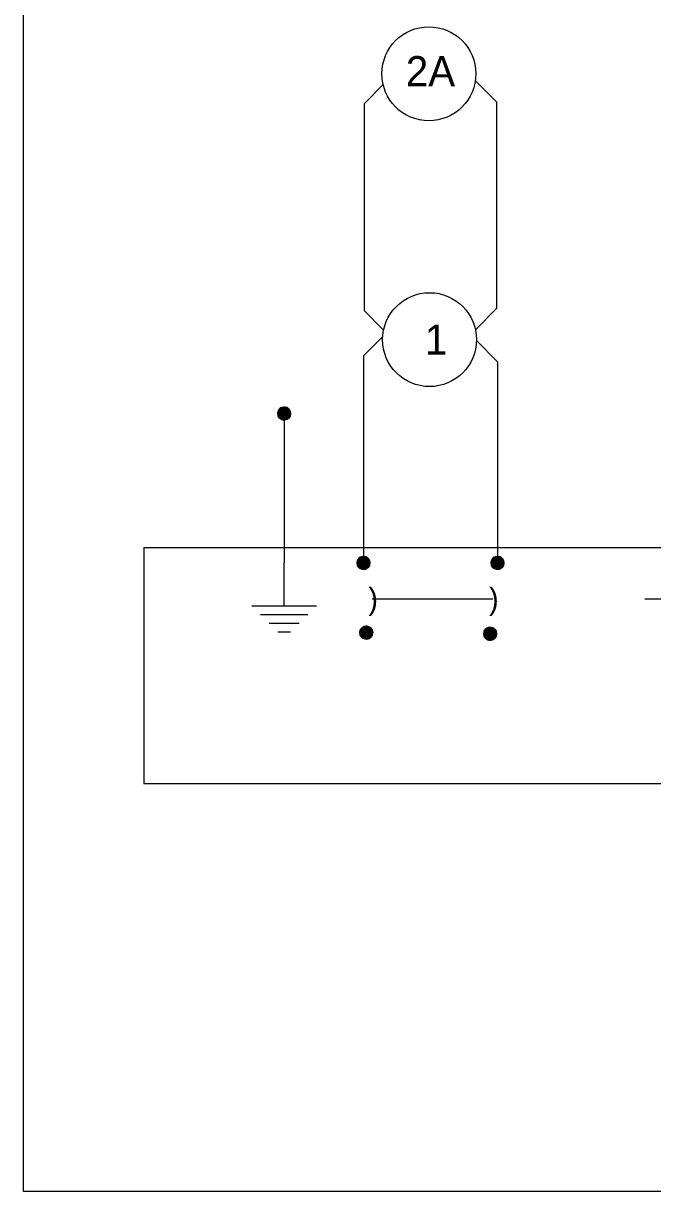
# Model space of a CAD drawing. Extents: x 100 to 888, y 575 to 1075.
# Drawn here: x 100 to 246.1, y 575 to 846.2 of the extents above; entities that cross this region are included whole.
import ezdxf

# ---------------------------------------------------------------- set-up
doc = ezdxf.new("R2010")
doc.units = 0
doc.layers.add('Sheets_General Details', color=7, linetype='Continuous')
doc.layers.add('Sheets_Major Grid', color=7, linetype='Continuous')

msp = doc.modelspace()

# ---------------------------------------------------------------- linework, layer by layer
at = {"layer": 'Sheets_General Details'}
for p, q in [((209.86, 828.05), (204.97, 832.94)), ((179.13, 827.6), (183.57, 832.05)), ((179.13, 827.6), (179.13, 779.56)), ((209.86, 828.05), (209.86, 780.01)), ((179.13, 779.56), (183.57, 775.12)), ((209.86, 780.01), (204.97, 775.12)), ((178.98, 769.02), (183.43, 773.47)), ((210.1, 767.69), (205.21, 772.58)), ((178.98, 769.02), (178.98, 720.99)), ((210.1, 767.69), (210.1, 720.99)), ((160.57, 755.66), (160.57, 720.99)), ((127.98, 724.56), (270.16, 724.56)), ((127.98, 724.56), (127.98, 669.73)), ((160.57, 710.99), (160.57, 720.99)), ((153.07, 710.99), (168.07, 710.99)), ((180.96, 712.67), (208.98, 712.67)), ((244.34, 712.66), (259.34, 712.66)), ((155.07, 708.99), (166.07, 708.99)), ((157.07, 706.99), (164.07, 706.99)), ((159.07, 704.99), (162.07, 704.99)), ((127.98, 669.73), (529.87, 669.73))]:
    msp.add_line(p, q, dxfattribs=at)
for points in [[(159.07, 755.66), (159.1, 755.35), (159.18, 755.08), (159.28, 754.9), (159.41, 754.71), (159.56, 754.55), (159.77, 754.39), (160.02, 754.27), (160.24, 754.2), (160.57, 754.16), (160.81, 754.18), (161.04, 754.24), (161.25, 754.33), (161.48, 754.48), (161.62, 754.6), (161.79, 754.79), (161.89, 754.97), (161.98, 755.16), (162.04, 755.4), (162.07, 755.66), (162.03, 755.97), (161.96, 756.21), (161.83, 756.46), (161.68, 756.67), (161.44, 756.88), (161.17, 757.04), (160.8, 757.14), (160.43, 757.16), (160.11, 757.09), (159.82, 756.97), (159.58, 756.79), (159.37, 756.58), (159.22, 756.33), (159.13, 756.09), (159.08, 755.85), (159.07, 755.65), (159.16, 755.76), (159.16, 755.66), (159.16, 755.56), (159.16, 755.46), (159.16, 755.36), (159.26, 755.16), (159.36, 754.96), (159.46, 754.76), (159.66, 754.56), (159.96, 754.36), (160.26, 754.26), (160.66, 754.26), (160.86, 754.26), (161.16, 754.36), (161.36, 754.46), (161.56, 754.66), (161.76, 754.86), (161.86, 755.06), (161.96, 755.36), (161.96, 755.66), (161.96, 755.96), (161.86, 756.26), (161.66, 756.56), (161.46, 756.76), (161.16, 756.96), (160.86, 757.06), (160.56, 757.06), (160.16, 757.06), (159.76, 756.86), (159.56, 756.66), (159.36, 756.46), (159.26, 756.26), (159.16, 756.06), (159.16, 755.86), (159.16, 755.76), (159.26, 755.66), (159.26, 755.46), (159.36, 755.16), (159.46, 754.96), (159.66, 754.66), (159.96, 754.46), (160.16, 754.36), (160.96, 754.36), (161.16, 754.46), (161.46, 754.66), (161.66, 754.86), (161.76, 755.06), (161.86, 755.56), (161.86, 756.06), (161.66, 756.36), (161.46, 756.66), (161.16, 756.86), (160.76, 756.96), (160.16, 756.96), (159.76, 756.76), (159.56, 756.56), (159.36, 756.26), (159.26, 755.96), (159.26, 755.66), (159.36, 755.76), (159.36, 755.36), (159.56, 754.96), (159.76, 754.66), (160.16, 754.46), (160.96, 754.46)], [(160.96, 754.46), (161.46, 754.76), (161.76, 755.36), (161.76, 756.06), (161.56, 756.36), (161.16, 756.76), (160.76, 756.86), (160.16, 756.86), (159.76, 756.66), (159.46, 756.26), (159.36, 756.06), (159.36, 755.76), (159.46, 755.56), (159.46, 755.26), (159.66, 754.96), (159.96, 754.66), (160.16, 754.56), (160.96, 754.56), (161.36, 754.76), (161.66, 755.26), (161.66, 756.06), (161.26, 756.56), (160.96, 756.76), (160.06, 756.76), (159.76, 756.46), (159.56, 756.26), (159.46, 756.06), (159.46, 755.56), (159.56, 755.66), (159.56, 755.26), (159.96, 754.76), (160.26, 754.66), (160.96, 754.66), (161.36, 754.86), (161.56, 755.26), (161.56, 756.06), (161.16, 756.56), (160.76, 756.66), (160.06, 756.66), (159.76, 756.36), (159.56, 756.16), (159.56, 755.66), (159.66, 755.56), (159.66, 755.26), (159.96, 754.86), (160.16, 754.76), (160.96, 754.76), (161.36, 754.96), (161.46, 755.26), (161.46, 756.06), (161.16, 756.46), (160.86, 756.56), (160.06, 756.56), (159.66, 756.16), (159.66, 755.56), (159.76, 755.66), (159.76, 755.26), (159.96, 754.96), (160.16, 754.86), (160.96, 754.86), (161.16, 754.96), (161.36, 755.16), (161.36, 756.06), (161.16, 756.36), (160.86, 756.46), (160.06, 756.46), (159.76, 756.16), (159.76, 755.66), (159.86, 755.56), (159.86, 755.26), (159.96, 755.06), (160.16, 754.96), (160.96, 754.96), (161.26, 755.16), (161.26, 756.06), (161.16, 756.26), (160.86, 756.36), (160.06, 756.36), (159.86, 756.16), (159.86, 755.56), (159.96, 755.66), (159.96, 755.26), (160.16, 755.06), (160.96, 755.06), (161.16, 755.26), (161.16, 756.16), (160.86, 756.26), (160.06, 756.26), (159.96, 756.16), (159.96, 755.66), (160.06, 755.56), (160.06, 755.26), (160.16, 755.16), (160.96, 755.16), (161.06, 755.26), (161.06, 756.06), (160.86, 756.16), (160.06, 756.16), (160.06, 755.56), (160.16, 755.66), (160.16, 755.26)], [(160.16, 755.26), (160.96, 755.26), (160.96, 756.06), (160.16, 756.06), (160.16, 755.66), (160.26, 755.56), (160.26, 755.36), (160.86, 755.36), (160.86, 755.96), (160.26, 755.96), (160.26, 755.56), (160.36, 755.66), (160.36, 755.46), (160.76, 755.46), (160.76, 755.86), (160.36, 755.86), (160.36, 755.66), (160.46, 755.56), (160.66, 755.56), (160.66, 755.76), (160.46, 755.76), (160.46, 755.56), (160.56, 755.66), (160.66, 755.56)], [(177.48, 720.99), (177.51, 720.68), (177.6, 720.4), (177.69, 720.22), (177.82, 720.04), (177.98, 719.87), (178.19, 719.71), (178.44, 719.59), (178.65, 719.52), (178.98, 719.49), (179.23, 719.51), (179.45, 719.56), (179.66, 719.65), (179.89, 719.8), (180.03, 719.92), (180.2, 720.12), (180.31, 720.29), (180.39, 720.48), (180.46, 720.73), (180.48, 720.99), (180.45, 721.29), (180.38, 721.53), (180.25, 721.79), (180.09, 721.99), (179.85, 722.21), (179.58, 722.36), (179.22, 722.47), (178.85, 722.48), (178.53, 722.42), (178.23, 722.29), (177.99, 722.12), (177.79, 721.9), (177.63, 721.65), (177.54, 721.41), (177.49, 721.18), (177.48, 720.97), (177.58, 721.09), (177.58, 720.99), (177.58, 720.89), (177.58, 720.79), (177.58, 720.69), (177.68, 720.49), (177.78, 720.29), (177.88, 720.09), (178.08, 719.89), (178.38, 719.69), (178.68, 719.59), (179.08, 719.59), (179.28, 719.59), (179.58, 719.69), (179.78, 719.79), (179.98, 719.99), (180.18, 720.19), (180.28, 720.39), (180.38, 720.69), (180.38, 720.99), (180.38, 721.29), (180.28, 721.59), (180.08, 721.89), (179.88, 722.09), (179.58, 722.29), (179.28, 722.39), (178.98, 722.39), (178.58, 722.39), (178.18, 722.19), (177.98, 721.99), (177.78, 721.79), (177.68, 721.59), (177.58, 721.39), (177.58, 721.19), (177.58, 721.09), (177.68, 720.99), (177.68, 720.79), (177.78, 720.49), (177.88, 720.29), (178.08, 719.99), (178.38, 719.79), (178.58, 719.69), (179.38, 719.69), (179.58, 719.79), (179.88, 719.99), (180.08, 720.19), (180.18, 720.39), (180.28, 720.89), (180.28, 721.39), (180.08, 721.69), (179.88, 721.99), (179.58, 722.19), (179.18, 722.29), (178.58, 722.29), (178.18, 722.09), (177.98, 721.89), (177.78, 721.59), (177.68, 721.29), (177.68, 720.99), (177.78, 721.09), (177.78, 720.69), (177.98, 720.29), (178.18, 719.99), (178.58, 719.79), (179.38, 719.79)], [(179.38, 719.79), (179.88, 720.09), (180.18, 720.69), (180.18, 721.39), (179.98, 721.69), (179.58, 722.09), (179.18, 722.19), (178.58, 722.19), (178.18, 721.99), (177.88, 721.59), (177.78, 721.39), (177.78, 721.09), (177.88, 720.89), (177.88, 720.59), (178.08, 720.29), (178.38, 719.99), (178.58, 719.89), (179.38, 719.89), (179.78, 720.09), (180.08, 720.59), (180.08, 721.39), (179.68, 721.89), (179.38, 722.09), (178.48, 722.09), (178.18, 721.79), (177.98, 721.59), (177.88, 721.39), (177.88, 720.89), (177.98, 720.99), (177.98, 720.59), (178.38, 720.09), (178.68, 719.99), (179.38, 719.99), (179.78, 720.19), (179.98, 720.59), (179.98, 721.39), (179.58, 721.89), (179.18, 721.99), (178.48, 721.99), (178.18, 721.69), (177.98, 721.49), (177.98, 720.99), (178.08, 720.89), (178.08, 720.59), (178.38, 720.19), (178.58, 720.09), (179.38, 720.09), (179.78, 720.29), (179.88, 720.59), (179.88, 721.39), (179.58, 721.79), (179.28, 721.89), (178.48, 721.89), (178.08, 721.49), (178.08, 720.89), (178.18, 720.99), (178.18, 720.59), (178.38, 720.29), (178.58, 720.19), (179.38, 720.19), (179.58, 720.29), (179.78, 720.49), (179.78, 721.39), (179.58, 721.69), (179.28, 721.79), (178.48, 721.79), (178.18, 721.49), (178.18, 720.99), (178.28, 720.89), (178.28, 720.59), (178.38, 720.39), (178.58, 720.29), (179.38, 720.29), (179.68, 720.49), (179.68, 721.39), (179.58, 721.59), (179.28, 721.69), (178.48, 721.69), (178.28, 721.49), (178.28, 720.89), (178.38, 720.99), (178.38, 720.59), (178.58, 720.39), (179.38, 720.39), (179.58, 720.59), (179.58, 721.49), (179.28, 721.59), (178.48, 721.59), (178.38, 721.49), (178.38, 720.99), (178.48, 720.89), (178.48, 720.59), (178.58, 720.49), (179.38, 720.49), (179.48, 720.59), (179.48, 721.39), (179.28, 721.49), (178.48, 721.49), (178.48, 720.89), (178.58, 720.99), (178.58, 720.59)], [(208.61, 720.99), (208.64, 720.68), (208.72, 720.4), (208.82, 720.22), (208.95, 720.04), (209.1, 719.87), (209.31, 719.71), (209.56, 719.59), (209.78, 719.52), (210.11, 719.49), (210.35, 719.51), (210.58, 719.56), (210.79, 719.65), (211.02, 719.8), (211.16, 719.92), (211.33, 720.12), (211.43, 720.29), (211.52, 720.48), (211.58, 720.73), (211.61, 720.99), (211.57, 721.29), (211.5, 721.53), (211.37, 721.79), (211.22, 721.99), (210.98, 722.21), (210.71, 722.36), (210.34, 722.47), (209.97, 722.48), (209.65, 722.42), (209.36, 722.29), (209.12, 722.12), (208.91, 721.9), (208.76, 721.65), (208.67, 721.41), (208.62, 721.18), (208.61, 720.97), (208.7, 721.09), (208.7, 720.99), (208.7, 720.89), (208.7, 720.79), (208.7, 720.69), (208.8, 720.49), (208.9, 720.29), (209, 720.09), (209.2, 719.89), (209.5, 719.69), (209.8, 719.59), (210.2, 719.59), (210.4, 719.59), (210.7, 719.69), (210.9, 719.79), (211.1, 719.99), (211.3, 720.19), (211.4, 720.39), (211.5, 720.69), (211.5, 720.99), (211.5, 721.29), (211.4, 721.59), (211.2, 721.89), (211, 722.09), (210.7, 722.29), (210.4, 722.39), (210.1, 722.39), (209.7, 722.39), (209.3, 722.19), (209.1, 721.99), (208.9, 721.79), (208.8, 721.59), (208.7, 721.39), (208.7, 721.19), (208.7, 721.09), (208.8, 720.99), (208.8, 720.79), (208.9, 720.49), (209, 720.29), (209.2, 719.99), (209.5, 719.79), (209.7, 719.69), (210.5, 719.69), (210.7, 719.79), (211, 719.99), (211.2, 720.19), (211.3, 720.39), (211.4, 720.89), (211.4, 721.39), (211.2, 721.69), (211, 721.99), (210.7, 722.19), (210.3, 722.29), (209.7, 722.29), (209.3, 722.09), (209.1, 721.89), (208.9, 721.59), (208.8, 721.29), (208.8, 720.99), (208.9, 721.09), (208.9, 720.69), (209.1, 720.29), (209.3, 719.99), (209.7, 719.79), (210.5, 719.79)], [(210.5, 719.79), (211, 720.09), (211.3, 720.69), (211.3, 721.39), (211.1, 721.69), (210.7, 722.09), (210.3, 722.19), (209.7, 722.19), (209.3, 721.99), (209, 721.59), (208.9, 721.39), (208.9, 721.09), (209, 720.89), (209, 720.59), (209.2, 720.29), (209.5, 719.99), (209.7, 719.89), (210.5, 719.89), (210.9, 720.09), (211.2, 720.59), (211.2, 721.39), (210.8, 721.89), (210.5, 722.09), (209.6, 722.09), (209.3, 721.79), (209.1, 721.59), (209, 721.39), (209, 720.89), (209.1, 720.99), (209.1, 720.59), (209.5, 720.09), (209.8, 719.99), (210.5, 719.99), (210.9, 720.19), (211.1, 720.59), (211.1, 721.39), (210.7, 721.89), (210.3, 721.99), (209.6, 721.99), (209.3, 721.69), (209.1, 721.49), (209.1, 720.99), (209.2, 720.89), (209.2, 720.59), (209.5, 720.19), (209.7, 720.09), (210.5, 720.09), (210.9, 720.29), (211, 720.59), (211, 721.39), (210.7, 721.79), (210.4, 721.89), (209.6, 721.89), (209.2, 721.49), (209.2, 720.89), (209.3, 720.99), (209.3, 720.59), (209.5, 720.29), (209.7, 720.19), (210.5, 720.19), (210.7, 720.29), (210.9, 720.49), (210.9, 721.39), (210.7, 721.69), (210.4, 721.79), (209.6, 721.79), (209.3, 721.49), (209.3, 720.99), (209.4, 720.89), (209.4, 720.59), (209.5, 720.39), (209.7, 720.29), (210.5, 720.29), (210.8, 720.49), (210.8, 721.39), (210.7, 721.59), (210.4, 721.69), (209.6, 721.69), (209.4, 721.49), (209.4, 720.89), (209.5, 720.99), (209.5, 720.59), (209.7, 720.39), (210.5, 720.39), (210.7, 720.59), (210.7, 721.49), (210.4, 721.59), (209.6, 721.59), (209.5, 721.49), (209.5, 720.99), (209.6, 720.89), (209.6, 720.59), (209.7, 720.49), (210.5, 720.49), (210.6, 720.59), (210.6, 721.39), (210.4, 721.49), (209.6, 721.49), (209.6, 720.89), (209.7, 720.99), (209.7, 720.59)], [(178.58, 720.59), (179.38, 720.59), (179.38, 721.39), (178.58, 721.39), (178.58, 720.99), (178.68, 720.89), (178.68, 720.69), (179.28, 720.69), (179.28, 721.29), (178.68, 721.29), (178.68, 720.89), (178.78, 720.99), (178.78, 720.79), (179.18, 720.79), (179.18, 721.19), (178.78, 721.19), (178.78, 720.99), (178.88, 720.89), (179.08, 720.89), (179.08, 721.09), (178.88, 721.09), (178.88, 720.89), (178.98, 720.99), (179.08, 720.89)], [(209.7, 720.59), (210.5, 720.59), (210.5, 721.39), (209.7, 721.39), (209.7, 720.99), (209.8, 720.89), (209.8, 720.69), (210.4, 720.69), (210.4, 721.29), (209.8, 721.29), (209.8, 720.89), (209.9, 720.99), (209.9, 720.79), (210.3, 720.79), (210.3, 721.19), (209.9, 721.19), (209.9, 720.99), (210, 720.89), (210.2, 720.89), (210.2, 721.09), (210, 721.09), (210, 720.89), (210.1, 720.99), (210.2, 720.89)], [(178.13, 704.79), (178.16, 704.48), (178.25, 704.21), (178.34, 704.02), (178.47, 703.84), (178.63, 703.67), (178.83, 703.52), (179.08, 703.39), (179.3, 703.32), (179.63, 703.29), (179.88, 703.31), (180.1, 703.37), (180.31, 703.45), (180.54, 703.6), (180.68, 703.72), (180.85, 703.92), (180.95, 704.09), (181.04, 704.29), (181.1, 704.53), (181.13, 704.79), (181.1, 705.09), (181.02, 705.34), (180.9, 705.59), (180.74, 705.8), (180.5, 706.01), (180.23, 706.16), (179.87, 706.27), (179.49, 706.28), (179.17, 706.22), (178.88, 706.09), (178.64, 705.92), (178.44, 705.7), (178.28, 705.45), (178.19, 705.21), (178.14, 704.98), (178.13, 704.78), (178.23, 704.89), (178.23, 704.79), (178.23, 704.69), (178.23, 704.59), (178.23, 704.49), (178.33, 704.29), (178.43, 704.09), (178.53, 703.89), (178.73, 703.69), (179.03, 703.49), (179.33, 703.39), (179.73, 703.39), (179.93, 703.39), (180.23, 703.49), (180.43, 703.59), (180.63, 703.79), (180.83, 703.99), (180.93, 704.19), (181.03, 704.49), (181.03, 704.79), (181.03, 705.09), (180.93, 705.39), (180.73, 705.69), (180.53, 705.89), (180.23, 706.09), (179.93, 706.19), (179.63, 706.19), (179.23, 706.19), (178.83, 705.99), (178.63, 705.79), (178.43, 705.59), (178.33, 705.39), (178.23, 705.19), (178.23, 704.99), (178.23, 704.89), (178.33, 704.79), (178.33, 704.59), (178.43, 704.29), (178.53, 704.09), (178.73, 703.79), (179.03, 703.59), (179.23, 703.49), (180.03, 703.49), (180.23, 703.59), (180.53, 703.79), (180.73, 703.99), (180.83, 704.19), (180.93, 704.69), (180.93, 705.19), (180.73, 705.49), (180.53, 705.79), (180.23, 705.99), (179.83, 706.09), (179.23, 706.09), (178.83, 705.89), (178.63, 705.69), (178.43, 705.39), (178.33, 705.09), (178.33, 704.79), (178.43, 704.89), (178.43, 704.49), (178.63, 704.09), (178.83, 703.79), (179.23, 703.59), (180.03, 703.59)], [(180.03, 703.59), (180.53, 703.89), (180.83, 704.49), (180.83, 705.19), (180.63, 705.49), (180.23, 705.89), (179.83, 705.99), (179.23, 705.99), (178.83, 705.79), (178.53, 705.39), (178.43, 705.19), (178.43, 704.89), (178.53, 704.69), (178.53, 704.39), (178.73, 704.09), (179.03, 703.79), (179.23, 703.69), (180.03, 703.69), (180.43, 703.89), (180.73, 704.39), (180.73, 705.19), (180.33, 705.69), (180.03, 705.89), (179.13, 705.89), (178.83, 705.59), (178.63, 705.39), (178.53, 705.19), (178.53, 704.69), (178.63, 704.79), (178.63, 704.39), (179.03, 703.89), (179.33, 703.79), (180.03, 703.79), (180.43, 703.99), (180.63, 704.39), (180.63, 705.19), (180.23, 705.69), (179.83, 705.79), (179.13, 705.79), (178.83, 705.49), (178.63, 705.29), (178.63, 704.79), (178.73, 704.69), (178.73, 704.39), (179.03, 703.99), (179.23, 703.89), (180.03, 703.89), (180.43, 704.09), (180.53, 704.39), (180.53, 705.19), (180.23, 705.59), (179.93, 705.69), (179.13, 705.69), (178.73, 705.29), (178.73, 704.69), (178.83, 704.79), (178.83, 704.39), (179.03, 704.09), (179.23, 703.99), (180.03, 703.99), (180.23, 704.09), (180.43, 704.29), (180.43, 705.19), (180.23, 705.49), (179.93, 705.59), (179.13, 705.59), (178.83, 705.29), (178.83, 704.79), (178.93, 704.69), (178.93, 704.39), (179.03, 704.19), (179.23, 704.09), (180.03, 704.09), (180.33, 704.29), (180.33, 705.19), (180.23, 705.39), (179.93, 705.49), (179.13, 705.49), (178.93, 705.29), (178.93, 704.69), (179.03, 704.79), (179.03, 704.39), (179.23, 704.19), (180.03, 704.19), (180.23, 704.39), (180.23, 705.29), (179.93, 705.39), (179.13, 705.39), (179.03, 705.29), (179.03, 704.79), (179.13, 704.69), (179.13, 704.39), (179.23, 704.29), (180.03, 704.29), (180.13, 704.39), (180.13, 705.19), (179.93, 705.29), (179.13, 705.29), (179.13, 704.69), (179.23, 704.79), (179.23, 704.39)], [(206.9, 704.53), (206.93, 704.22), (207.01, 703.95), (207.11, 703.77), (207.24, 703.58), (207.39, 703.41), (207.6, 703.26), (207.85, 703.13), (208.07, 703.07), (208.4, 703.03), (208.64, 703.05), (208.87, 703.11), (209.08, 703.2), (209.31, 703.34), (209.45, 703.46), (209.62, 703.66), (209.72, 703.83), (209.81, 704.03), (209.87, 704.27), (209.9, 704.53), (209.86, 704.84), (209.79, 705.08), (209.66, 705.33), (209.51, 705.54), (209.27, 705.75), (209, 705.91), (208.63, 706.01), (208.26, 706.03), (207.94, 705.96), (207.65, 705.83), (207.41, 705.66), (207.2, 705.45), (207.05, 705.2), (206.96, 704.96), (206.91, 704.72), (206.9, 704.52), (206.99, 704.63), (206.99, 704.53), (206.99, 704.43), (206.99, 704.33), (206.99, 704.23), (207.09, 704.03), (207.19, 703.83), (207.29, 703.63), (207.49, 703.43), (207.79, 703.23), (208.09, 703.13), (208.49, 703.13), (208.69, 703.13), (208.99, 703.23), (209.19, 703.33), (209.39, 703.53), (209.59, 703.73), (209.69, 703.93), (209.79, 704.23), (209.79, 704.53), (209.79, 704.83), (209.69, 705.13), (209.49, 705.43), (209.29, 705.63), (208.99, 705.83), (208.69, 705.93), (208.39, 705.93), (207.99, 705.93), (207.59, 705.73), (207.39, 705.53), (207.19, 705.33), (207.09, 705.13), (206.99, 704.93), (206.99, 704.73), (206.99, 704.63), (207.09, 704.53), (207.09, 704.33), (207.19, 704.03), (207.29, 703.83), (207.49, 703.53), (207.79, 703.33), (207.99, 703.23), (208.79, 703.23), (208.99, 703.33), (209.29, 703.53), (209.49, 703.73), (209.59, 703.93), (209.69, 704.43), (209.69, 704.93), (209.49, 705.23), (209.29, 705.53), (208.99, 705.73), (208.59, 705.83), (207.99, 705.83), (207.59, 705.63), (207.39, 705.43), (207.19, 705.13), (207.09, 704.83), (207.09, 704.53), (207.19, 704.63), (207.19, 704.23), (207.39, 703.83), (207.59, 703.53), (207.99, 703.33), (208.79, 703.33)], [(208.79, 703.33), (209.29, 703.63), (209.59, 704.23), (209.59, 704.93), (209.39, 705.23), (208.99, 705.63), (208.59, 705.73), (207.99, 705.73), (207.59, 705.53), (207.29, 705.13), (207.19, 704.93), (207.19, 704.63), (207.29, 704.43), (207.29, 704.13), (207.49, 703.83), (207.79, 703.53), (207.99, 703.43), (208.79, 703.43), (209.19, 703.63), (209.49, 704.13), (209.49, 704.93), (209.09, 705.43), (208.79, 705.63), (207.89, 705.63), (207.59, 705.33), (207.39, 705.13), (207.29, 704.93), (207.29, 704.43), (207.39, 704.53), (207.39, 704.13), (207.79, 703.63), (208.09, 703.53), (208.79, 703.53), (209.19, 703.73), (209.39, 704.13), (209.39, 704.93), (208.99, 705.43), (208.59, 705.53), (207.89, 705.53), (207.59, 705.23), (207.39, 705.03), (207.39, 704.53), (207.49, 704.43), (207.49, 704.13), (207.79, 703.73), (207.99, 703.63), (208.79, 703.63), (209.19, 703.83), (209.29, 704.13), (209.29, 704.93), (208.99, 705.33), (208.69, 705.43), (207.89, 705.43), (207.49, 705.03), (207.49, 704.43), (207.59, 704.53), (207.59, 704.13), (207.79, 703.83), (207.99, 703.73), (208.79, 703.73), (208.99, 703.83), (209.19, 704.03), (209.19, 704.93), (208.99, 705.23), (208.69, 705.33), (207.89, 705.33), (207.59, 705.03), (207.59, 704.53), (207.69, 704.43), (207.69, 704.13), (207.79, 703.93), (207.99, 703.83), (208.79, 703.83), (209.09, 704.03), (209.09, 704.93), (208.99, 705.13), (208.69, 705.23), (207.89, 705.23), (207.69, 705.03), (207.69, 704.43), (207.79, 704.53), (207.79, 704.13), (207.99, 703.93), (208.79, 703.93), (208.99, 704.13), (208.99, 705.03), (208.69, 705.13), (207.89, 705.13), (207.79, 705.03), (207.79, 704.53), (207.89, 704.43), (207.89, 704.13), (207.99, 704.03), (208.79, 704.03), (208.89, 704.13), (208.89, 704.93), (208.69, 705.03), (207.89, 705.03), (207.89, 704.43), (207.99, 704.53), (207.99, 704.13)], [(179.23, 704.39), (180.03, 704.39), (180.03, 705.19), (179.23, 705.19), (179.23, 704.79), (179.33, 704.69), (179.33, 704.49), (179.93, 704.49), (179.93, 705.09), (179.33, 705.09), (179.33, 704.69), (179.43, 704.79), (179.43, 704.59), (179.83, 704.59), (179.83, 704.99), (179.43, 704.99), (179.43, 704.79), (179.53, 704.69), (179.73, 704.69), (179.73, 704.89), (179.53, 704.89), (179.53, 704.69), (179.63, 704.79), (179.73, 704.69)], [(207.99, 704.13), (208.79, 704.13), (208.79, 704.93), (207.99, 704.93), (207.99, 704.53), (208.09, 704.43), (208.09, 704.23), (208.69, 704.23), (208.69, 704.83), (208.09, 704.83), (208.09, 704.43), (208.19, 704.53), (208.19, 704.33), (208.59, 704.33), (208.59, 704.73), (208.19, 704.73), (208.19, 704.53), (208.29, 704.43), (208.49, 704.43), (208.49, 704.63), (208.29, 704.63), (208.29, 704.43), (208.39, 704.53), (208.49, 704.43)]]:
    msp.add_lwpolyline(points, dxfattribs=at)
for centre, radius in [((194.16, 834.54), 10.9), ((194.32, 772.81), 10.9), ((160.57, 755.66), 1.5), ((178.98, 720.99), 1.5), ((210.11, 720.99), 1.5), ((179.63, 704.79), 1.5), ((208.4, 704.53), 1.5)]:
    msp.add_circle(centre, radius, dxfattribs=at)
at = {"layer": 'Sheets_Major Grid'}
msp.add_lwpolyline([(100, 1075), (887.5, 1075), (887.5, 575), (100, 575)], close=True, dxfattribs=at)

# ---------------------------------------------------------------- texts
at = {"layer": 'Sheets_General Details'}
for s, height, p in [('2A', 7, (188.81, 831.64)), ('1', 7, (193.22, 769.31)), (')', 5, (180.12, 710.17)), (')', 5, (208.14, 710.17))]:
    msp.add_text(s, height=height, dxfattribs=at).set_placement(p)

doc.saveas('drawing.dxf')
